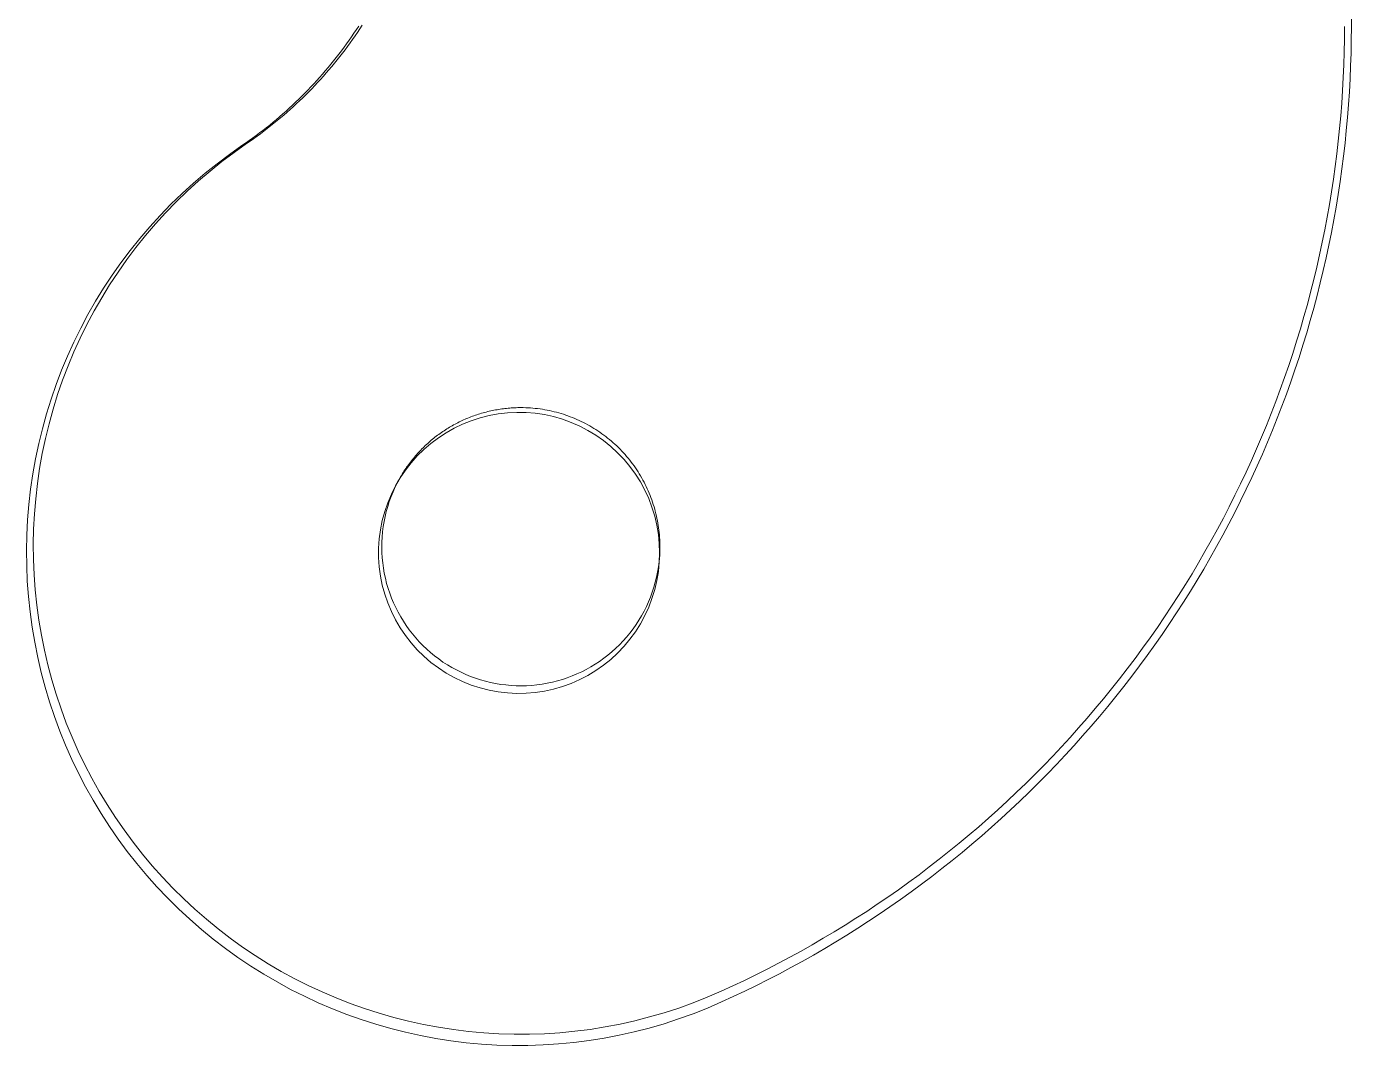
# Model space of a CAD drawing. Header units: millimetres. Extents: x 300.2 to 357.5, y 237.5 to 331.9.
# Drawn here: x 300.2 to 357.5, y 237.5 to 281.6 of the extents above; entities that cross this region are included whole.
import ezdxf

# ---------------------------------------------------------------- set-up
doc = ezdxf.new("R2010")
doc.units = ezdxf.units.MM
doc.layers.get('0').update_dxf_attribs({"true_color": 0xc2ced6})

# ---------------------------------------------------------------- blocks, each defined once
blk = doc.blocks.new('A$C525A3817')
at = {"color": 0, "linetype": 'Continuous', "lineweight": 0}
for p, q in [((28.612, -3.202), (28.619, 28.314)), ((-12.528, -22.739), (-12.658, -22.975)), ((-1.265, -25.931), (-1.278, -26.2))]:
    blk.add_line(p, q, dxfattribs=at)
for points in [[(-19.311, -8.312), (-19.157, -8.206), (-19.005, -8.099), (-18.854, -7.99), (-18.703, -7.88), (-18.554, -7.768), (-18.407, -7.655), (-18.26, -7.54), (-18.114, -7.424), (-17.97, -7.306), (-17.827, -7.187), (-17.685, -7.066), (-17.544, -6.944), (-17.405, -6.82), (-17.267, -6.695), (-17.13, -6.569), (-16.994, -6.441), (-16.86, -6.312), (-16.727, -6.181), (-16.596, -6.049), (-16.466, -5.916), (-16.337, -5.781), (-16.209, -5.645), (-16.083, -5.508), (-15.959, -5.37), (-15.836, -5.23), (-15.714, -5.089), (-15.594, -4.947), (-15.475, -4.803), (-15.357, -4.658), (-15.242, -4.512), (-15.127, -4.365), (-15.014, -4.217), (-14.903, -4.068), (-14.793, -3.917), (-14.685, -3.766), (-14.578, -3.613), (-14.473, -3.459), (-14.37, -3.304), (-14.268, -3.148)], [(-19.112, -8.226), (-18.961, -8.122), (-18.81, -8.016), (-18.66, -7.908), (-18.511, -7.799), (-18.364, -7.689), (-18.217, -7.576), (-18.072, -7.463), (-17.928, -7.348), (-17.785, -7.231), (-17.644, -7.113), (-17.503, -6.993), (-17.364, -6.873), (-17.226, -6.75), (-17.089, -6.626), (-16.954, -6.501), (-16.82, -6.375), (-16.687, -6.247), (-16.555, -6.118), (-16.425, -5.987), (-16.296, -5.855), (-16.169, -5.722), (-16.043, -5.587), (-15.918, -5.452), (-15.795, -5.314), (-15.673, -5.176), (-15.552, -5.037), (-15.433, -4.896), (-15.316, -4.754), (-15.2, -4.611), (-15.085, -4.466), (-14.972, -4.321), (-14.86, -4.174), (-14.75, -4.026), (-14.641, -3.877), (-14.534, -3.727), (-14.428, -3.576), (-14.324, -3.424), (-14.222, -3.27), (-14.121, -3.116)], [(1.391, -44.837), (1.893, -44.607), (2.392, -44.371), (2.888, -44.129), (3.381, -43.881), (3.872, -43.627), (4.359, -43.368), (4.842, -43.102), (5.323, -42.831), (5.8, -42.553), (6.274, -42.27), (6.745, -41.982), (7.212, -41.687), (7.675, -41.387), (8.135, -41.082), (8.591, -40.771), (9.043, -40.454), (9.491, -40.132), (9.936, -39.805), (10.376, -39.472), (10.813, -39.134), (11.245, -38.791), (11.673, -38.442), (12.097, -38.089), (12.516, -37.73), (12.932, -37.366), (13.342, -36.998), (13.749, -36.624), (14.15, -36.246), (14.548, -35.862), (14.94, -35.474), (15.328, -35.081), (15.711, -34.684), (16.089, -34.282), (16.462, -33.875), (16.831, -33.464), (17.194, -33.049), (17.552, -32.629), (17.906, -32.205), (18.254, -31.776), (18.597, -31.344), (18.934, -30.907), (19.267, -30.466), (19.594, -30.022), (19.915, -29.573), (20.232, -29.121), (20.542, -28.664), (20.847, -28.204), (21.147, -27.741), (21.441, -27.274), (21.729, -26.803), (22.012, -26.329), (22.289, -25.851), (22.56, -25.37), (22.825, -24.886), (23.084, -24.399), (23.338, -23.909), (23.585, -23.415), (23.827, -22.919), (24.063, -22.42), (24.292, -21.918), (24.516, -21.413), (24.733, -20.906), (24.944, -20.396), (25.149, -19.883), (25.348, -19.368), (25.54, -18.851), (25.727, -18.331), (25.907, -17.81), (26.081, -17.286), (26.248, -16.76), (26.409, -16.232), (26.564, -15.702), (26.712, -15.17), (26.854, -14.637), (26.989, -14.101), (27.118, -13.565), (27.24, -13.027), (27.356, -12.487), (27.465, -11.946), (27.568, -11.403), (27.665, -10.86), (27.754, -10.315), (27.837, -9.77), (27.914, -9.223), (27.984, -8.675), (28.047, -8.127), (28.104, -7.578), (28.154, -7.028), (28.197, -6.478), (28.234, -5.927), (28.264, -5.376), (28.288, -4.825), (28.304, -4.273), (28.314, -3.721), (28.318, -3.169)], [(1.406, -45.302), (1.913, -45.07), (2.417, -44.832), (2.918, -44.587), (3.416, -44.337), (3.912, -44.08), (4.404, -43.818), (4.893, -43.549), (5.378, -43.275), (5.861, -42.995), (6.339, -42.709), (6.815, -42.417), (7.287, -42.12), (7.755, -41.817), (8.219, -41.508), (8.68, -41.194), (9.137, -40.874), (9.59, -40.549), (10.039, -40.218), (10.484, -39.882), (10.925, -39.54), (11.362, -39.193), (11.794, -38.841), (12.222, -38.484), (12.646, -38.122), (13.066, -37.754), (13.481, -37.382), (13.891, -37.004), (14.297, -36.622), (14.699, -36.234), (15.095, -35.842), (15.487, -35.445), (15.874, -35.044), (16.256, -34.638), (16.633, -34.227), (17.005, -33.811), (17.373, -33.392), (17.735, -32.967), (18.092, -32.539), (18.443, -32.106), (18.79, -31.669), (19.131, -31.228), (19.467, -30.782), (19.797, -30.333), (20.122, -29.88), (20.442, -29.423), (20.755, -28.962), (21.064, -28.497), (21.366, -28.029), (21.664, -27.557), (21.955, -27.081), (22.24, -26.602), (22.52, -26.119), (22.794, -25.634), (23.062, -25.145), (23.324, -24.652), (23.58, -24.157), (23.83, -23.658), (24.074, -23.157), (24.312, -22.653), (24.544, -22.145), (24.77, -21.635), (24.99, -21.123), (25.203, -20.607), (25.41, -20.09), (25.611, -19.569), (25.806, -19.047), (25.994, -18.522), (26.176, -17.994), (26.351, -17.465), (26.52, -16.934), (26.683, -16.4), (26.839, -15.865), (26.989, -15.328), (27.132, -14.789), (27.269, -14.248), (27.399, -13.706), (27.523, -13.162), (27.64, -12.616), (27.751, -12.07), (27.854, -11.522), (27.952, -10.973), (28.042, -10.422), (28.126, -9.871), (28.204, -9.319), (28.274, -8.765), (28.338, -8.211), (28.395, -7.657), (28.446, -7.101), (28.49, -6.545), (28.527, -5.989), (28.557, -5.432), (28.581, -4.875), (28.598, -4.317), (28.608, -3.76), (28.612, -3.202)], [(-19.311, -8.312), (-19.854, -8.694), (-20.386, -9.094), (-20.905, -9.509), (-21.41, -9.941), (-21.902, -10.388), (-22.379, -10.85), (-22.842, -11.328), (-23.29, -11.819), (-23.722, -12.324), (-24.138, -12.842), (-24.538, -13.373), (-24.921, -13.916), (-25.287, -14.471), (-25.635, -15.038), (-25.966, -15.614), (-26.278, -16.201), (-26.572, -16.797), (-26.847, -17.402), (-27.103, -18.016), (-27.34, -18.637), (-27.557, -19.265), (-27.755, -19.9), (-27.932, -20.54), (-28.09, -21.186), (-28.227, -21.836), (-28.344, -22.491), (-28.44, -23.149), (-28.516, -23.809), (-28.571, -24.471), (-28.606, -25.135), (-28.619, -25.8), (-28.612, -26.464), (-28.584, -27.128), (-28.536, -27.791), (-28.466, -28.453), (-28.376, -29.111), (-28.266, -29.767), (-28.135, -30.418), (-27.984, -31.066), (-27.813, -31.708), (-27.622, -32.344), (-27.411, -32.975), (-27.18, -33.598), (-26.93, -34.214), (-26.661, -34.822), (-26.373, -35.421), (-26.066, -36.011), (-25.742, -36.591), (-25.399, -37.16), (-25.038, -37.719), (-24.661, -38.266), (-24.266, -38.801), (-23.855, -39.323), (-23.428, -39.832), (-22.985, -40.328), (-22.527, -40.81), (-22.054, -41.277), (-21.567, -41.729), (-21.065, -42.165), (-20.551, -42.586), (-20.023, -42.991), (-19.484, -43.378), (-18.932, -43.749), (-18.369, -44.102), (-17.795, -44.438), (-17.211, -44.756), (-16.617, -45.055), (-16.015, -45.335), (-15.404, -45.596), (-14.785, -45.839), (-14.158, -46.061), (-13.525, -46.265), (-12.886, -46.448), (-12.242, -46.611), (-11.593, -46.754), (-10.94, -46.877), (-10.283, -46.979), (-9.623, -47.06), (-8.961, -47.121), (-8.298, -47.162), (-7.633, -47.181), (-6.969, -47.18), (-6.304, -47.158), (-5.641, -47.115), (-4.979, -47.052), (-4.32, -46.968), (-3.664, -46.863), (-3.011, -46.738), (-2.362, -46.593), (-1.718, -46.427), (-1.08, -46.241), (-0.448, -46.036), (0.177, -45.811), (0.796, -45.566), (1.406, -45.302)], [(-19.112, -8.226), (-19.651, -8.605), (-20.176, -9), (-20.69, -9.412), (-21.19, -9.839), (-21.677, -10.281), (-22.149, -10.739), (-22.608, -11.211), (-23.051, -11.697), (-23.478, -12.197), (-23.89, -12.71), (-24.286, -13.236), (-24.665, -13.773), (-25.027, -14.323), (-25.372, -14.883), (-25.699, -15.454), (-26.008, -16.035), (-26.299, -16.625), (-26.571, -17.224), (-26.825, -17.831), (-27.059, -18.445), (-27.274, -19.067), (-27.47, -19.695), (-27.645, -20.329), (-27.801, -20.968), (-27.937, -21.612), (-28.053, -22.26), (-28.148, -22.911), (-28.223, -23.564), (-28.278, -24.22), (-28.312, -24.877), (-28.325, -25.535), (-28.318, -26.192), (-28.291, -26.85), (-28.242, -27.506), (-28.174, -28.16), (-28.085, -28.812), (-27.976, -29.461), (-27.846, -30.106), (-27.697, -30.746), (-27.527, -31.382), (-27.338, -32.012), (-27.129, -32.636), (-26.901, -33.253), (-26.653, -33.863), (-26.387, -34.464), (-26.102, -35.057), (-25.799, -35.641), (-25.477, -36.215), (-25.138, -36.778), (-24.781, -37.331), (-24.407, -37.873), (-24.017, -38.402), (-23.61, -38.919), (-23.187, -39.423), (-22.749, -39.914), (-22.296, -40.39), (-21.827, -40.853), (-21.345, -41.3), (-20.849, -41.732), (-20.34, -42.149), (-19.818, -42.549), (-19.283, -42.933), (-18.737, -43.3), (-18.18, -43.649), (-17.612, -43.982), (-17.034, -44.296), (-16.447, -44.592), (-15.85, -44.869), (-15.245, -45.128), (-14.633, -45.368), (-14.013, -45.588), (-13.386, -45.789), (-12.754, -45.971), (-12.116, -46.132), (-11.474, -46.274), (-10.827, -46.395), (-10.177, -46.496), (-9.524, -46.577), (-8.869, -46.637), (-8.213, -46.677), (-7.555, -46.696), (-6.897, -46.695), (-6.24, -46.673), (-5.583, -46.631), (-4.928, -46.568), (-4.276, -46.485), (-3.626, -46.382), (-2.98, -46.258), (-2.338, -46.114), (-1.701, -45.95), (-1.069, -45.766), (-0.443, -45.563), (0.176, -45.34), (0.787, -45.098), (1.391, -44.837)], [(-7.263, -19.63), (-7.332, -19.631), (-7.401, -19.632), (-7.469, -19.634), (-7.538, -19.637), (-7.607, -19.64), (-7.676, -19.644), (-7.745, -19.65), (-7.813, -19.655), (-7.882, -19.662), (-7.951, -19.67), (-8.019, -19.678), (-8.087, -19.687), (-8.156, -19.697), (-8.224, -19.707), (-8.292, -19.719), (-8.36, -19.731), (-8.427, -19.744), (-8.495, -19.758), (-8.562, -19.772), (-8.629, -19.787), (-8.696, -19.803), (-8.763, -19.82), (-8.83, -19.838), (-8.896, -19.856), (-8.963, -19.875), (-9.029, -19.895), (-9.094, -19.916), (-9.16, -19.937), (-9.225, -19.959), (-9.29, -19.982), (-9.355, -20.006), (-9.42, -20.03), (-9.484, -20.055), (-9.548, -20.081), (-9.611, -20.107), (-9.675, -20.135), (-9.738, -20.163), (-9.8, -20.191), (-9.863, -20.221), (-9.925, -20.251), (-9.986, -20.282), (-10.048, -20.313), (-10.108, -20.346), (-10.169, -20.379), (-10.229, -20.412), (-10.289, -20.447), (-10.348, -20.482), (-10.407, -20.517), (-10.466, -20.554), (-10.524, -20.591), (-10.582, -20.629), (-10.639, -20.667), (-10.696, -20.706), (-10.752, -20.746), (-10.808, -20.786), (-10.863, -20.827), (-10.918, -20.869), (-10.973, -20.911), (-11.027, -20.954), (-11.08, -20.997), (-11.133, -21.041), (-11.186, -21.086), (-11.238, -21.131), (-11.289, -21.177), (-11.34, -21.224), (-11.391, -21.271), (-11.441, -21.318), (-11.49, -21.366), (-11.539, -21.415), (-11.587, -21.464), (-11.634, -21.514), (-11.681, -21.565), (-11.728, -21.616), (-11.774, -21.667), (-11.819, -21.719), (-11.864, -21.772), (-11.908, -21.825), (-11.951, -21.878), (-11.994, -21.932), (-12.036, -21.987), (-12.078, -22.042), (-12.119, -22.097), (-12.159, -22.153), (-12.199, -22.209), (-12.238, -22.266), (-12.276, -22.324), (-12.314, -22.381), (-12.351, -22.439), (-12.387, -22.498), (-12.423, -22.557), (-12.458, -22.616), (-12.492, -22.676), (-12.526, -22.736), (-12.559, -22.797), (-12.591, -22.858)], [(-1.273, -26.065), (-1.266, -25.962), (-1.261, -25.858), (-1.258, -25.754), (-1.257, -25.65), (-1.258, -25.546), (-1.261, -25.443), (-1.265, -25.339), (-1.271, -25.235), (-1.279, -25.132), (-1.288, -25.028), (-1.3, -24.925), (-1.313, -24.822), (-1.328, -24.72), (-1.345, -24.617), (-1.363, -24.515), (-1.384, -24.413), (-1.406, -24.312), (-1.429, -24.211), (-1.455, -24.11), (-1.482, -24.01), (-1.511, -23.91), (-1.542, -23.811), (-1.574, -23.713), (-1.609, -23.614), (-1.644, -23.517), (-1.682, -23.42), (-1.721, -23.324), (-1.762, -23.229), (-1.804, -23.134), (-1.848, -23.04), (-1.894, -22.947), (-1.941, -22.854), (-1.99, -22.763), (-2.041, -22.672), (-2.093, -22.582), (-2.146, -22.493), (-2.201, -22.405), (-2.258, -22.318), (-2.316, -22.232), (-2.376, -22.147), (-2.437, -22.063), (-2.499, -21.98), (-2.563, -21.899), (-2.628, -21.818), (-2.695, -21.738), (-2.763, -21.66), (-2.833, -21.583), (-2.903, -21.507), (-2.975, -21.432), (-3.049, -21.359), (-3.123, -21.286), (-3.199, -21.216), (-3.276, -21.146), (-3.354, -21.078), (-3.434, -21.011), (-3.514, -20.945), (-3.596, -20.881), (-3.679, -20.818), (-3.762, -20.757), (-3.847, -20.697), (-3.933, -20.639), (-4.02, -20.582), (-4.108, -20.527), (-4.197, -20.473), (-4.286, -20.421), (-4.377, -20.37), (-4.468, -20.321), (-4.561, -20.274), (-4.654, -20.228), (-4.748, -20.183), (-4.842, -20.141), (-4.938, -20.1), (-5.034, -20.06), (-5.13, -20.023), (-5.228, -19.986), (-5.326, -19.952), (-5.424, -19.919), (-5.523, -19.888), (-5.623, -19.859), (-5.723, -19.832), (-5.824, -19.806), (-5.925, -19.782), (-6.026, -19.76), (-6.128, -19.739), (-6.23, -19.72), (-6.332, -19.703), (-6.435, -19.688), (-6.538, -19.675), (-6.641, -19.663), (-6.744, -19.653), (-6.848, -19.645), (-6.951, -19.639), (-7.055, -19.634), (-7.159, -19.631), (-7.263, -19.63)], [(-12.591, -22.858), (-12.691, -23.059), (-12.784, -23.263), (-12.869, -23.471), (-12.946, -23.682), (-13.015, -23.896), (-13.076, -24.112), (-13.129, -24.33), (-13.174, -24.55), (-13.211, -24.772), (-13.239, -24.995), (-13.259, -25.219), (-13.27, -25.443), (-13.273, -25.667), (-13.268, -25.892), (-13.254, -26.116), (-13.232, -26.34), (-13.202, -26.562), (-13.163, -26.783), (-13.116, -27.003), (-13.061, -27.221), (-12.998, -27.436), (-12.927, -27.649), (-12.848, -27.86), (-12.761, -28.067), (-12.666, -28.27), (-12.564, -28.47), (-12.454, -28.666), (-12.338, -28.858), (-12.214, -29.046), (-12.083, -29.228), (-11.945, -29.406), (-11.801, -29.578), (-11.651, -29.745), (-11.494, -29.906), (-11.332, -30.061), (-11.164, -30.21), (-10.99, -30.352), (-10.811, -30.488), (-10.628, -30.618), (-10.439, -30.74), (-10.246, -30.855), (-10.049, -30.963), (-9.848, -31.063), (-9.644, -31.156), (-9.436, -31.241), (-9.225, -31.318), (-9.011, -31.387), (-8.795, -31.448), (-8.577, -31.501), (-8.357, -31.546), (-8.135, -31.583), (-7.912, -31.611), (-7.689, -31.631), (-7.464, -31.643), (-7.24, -31.646), (-7.015, -31.641), (-6.791, -31.628), (-6.568, -31.606), (-6.345, -31.575), (-6.124, -31.537), (-5.904, -31.49), (-5.686, -31.435), (-5.471, -31.372), (-5.258, -31.301), (-5.047, -31.222), (-4.84, -31.135), (-4.636, -31.041), (-4.436, -30.939), (-4.24, -30.829), (-4.048, -30.712), (-3.861, -30.589), (-3.678, -30.458), (-3.501, -30.321), (-3.328, -30.177), (-3.161, -30.026), (-3, -29.87), (-2.845, -29.707), (-2.696, -29.539), (-2.553, -29.366), (-2.417, -29.187), (-2.288, -29.003), (-2.166, -28.815), (-2.051, -28.622), (-1.943, -28.425), (-1.842, -28.224), (-1.75, -28.02), (-1.664, -27.812), (-1.587, -27.601), (-1.518, -27.388), (-1.456, -27.171), (-1.403, -26.953), (-1.358, -26.733), (-1.321, -26.512), (-1.293, -26.289), (-1.273, -26.065)]]:
    blk.add_lwpolyline(points, dxfattribs=at)
blk.add_lwpolyline([(-1.27, -25.904), (-1.284, -25.503), (-1.323, -25.104), (-1.39, -24.708), (-1.482, -24.317), (-1.599, -23.933), (-1.742, -23.558), (-1.909, -23.193), (-2.101, -22.84), (-2.314, -22.501), (-2.55, -22.176), (-2.807, -21.868), (-3.084, -21.577), (-3.379, -21.305), (-3.692, -21.053), (-4.021, -20.823), (-4.364, -20.614), (-4.72, -20.429), (-5.087, -20.268), (-5.465, -20.131), (-5.851, -20.02), (-6.243, -19.934), (-6.64, -19.875), (-7.04, -19.842), (-7.441, -19.835), (-7.842, -19.855), (-8.241, -19.901), (-8.636, -19.974), (-9.025, -20.072), (-9.406, -20.196), (-9.779, -20.345), (-10.141, -20.519), (-10.491, -20.716), (-10.827, -20.935), (-11.148, -21.176), (-11.452, -21.438), (-11.738, -21.72), (-12.005, -22.02), (-12.252, -22.336), (-12.477, -22.669), (-12.679, -23.015), (-12.859, -23.374), (-13.014, -23.745), (-13.144, -24.124), (-13.249, -24.512), (-13.328, -24.905), (-13.381, -25.303), (-13.408, -25.704), (-13.408, -26.105), (-13.381, -26.506), (-13.328, -26.904), (-13.249, -27.297), (-13.144, -27.685), (-13.014, -28.064), (-12.859, -28.435), (-12.679, -28.794), (-12.477, -29.14), (-12.252, -29.473), (-12.005, -29.789), (-11.738, -30.089), (-11.452, -30.371), (-11.148, -30.633), (-10.827, -30.874), (-10.491, -31.093), (-10.141, -31.29), (-9.779, -31.464), (-9.406, -31.613), (-9.025, -31.737), (-8.636, -31.835), (-8.241, -31.908), (-7.842, -31.954), (-7.441, -31.974), (-7.04, -31.967), (-6.64, -31.934), (-6.243, -31.875), (-5.851, -31.789), (-5.465, -31.678), (-5.087, -31.541), (-4.72, -31.38), (-4.364, -31.195), (-4.021, -30.986), (-3.692, -30.756), (-3.379, -30.504), (-3.084, -30.232), (-2.807, -29.941), (-2.55, -29.633), (-2.314, -29.308), (-2.101, -28.969), (-1.909, -28.616), (-1.742, -28.251), (-1.599, -27.876), (-1.482, -27.492), (-1.39, -27.101), (-1.323, -26.705), (-1.284, -26.306)], close=True, dxfattribs=at)

msp = doc.modelspace()

# ---------------------------------------------------------------- block references
msp.add_blockref('A$C525A3817', (328.854, 284.725))

doc.saveas('drawing.dxf')
